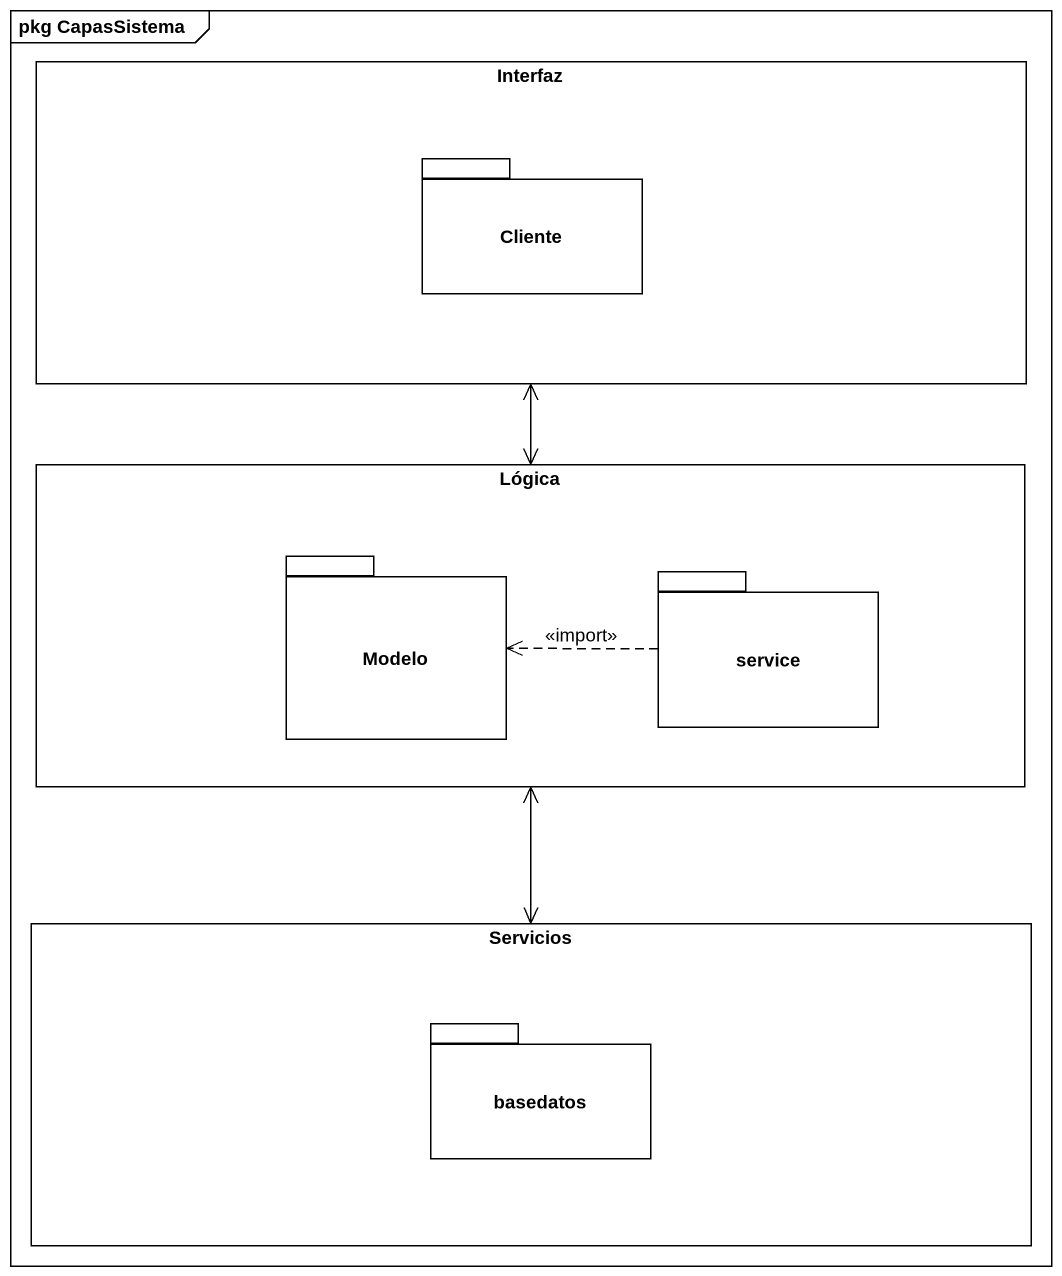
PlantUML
@startuml
mainframe pkg CapasSistema
rectangle Interfaz {
  package Cliente {
  }
}
rectangle Lógica {
  package Modelo {
  }
  package service {
  }
}
rectangle Servicios {
  package basedatos {
  }
}
Interfaz <--> Lógica
Lógica <--> Servicios
service .left.> Modelo : <<import>>
@enduml
